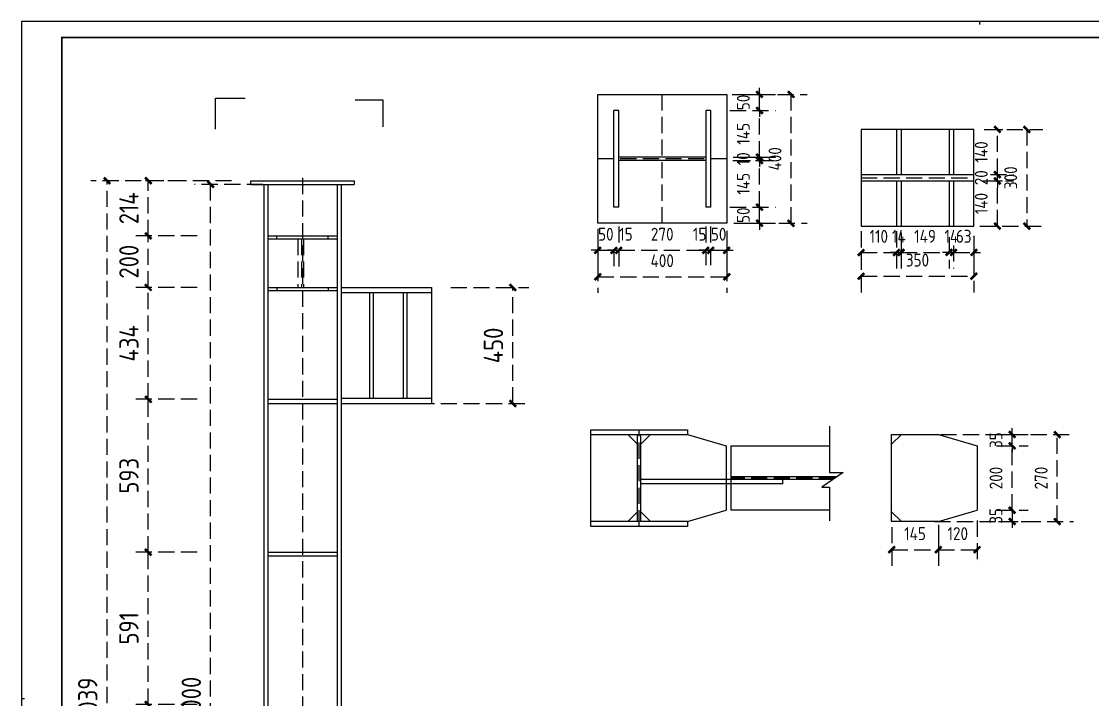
# Model space of a CAD drawing. Extents: x 1689 to 157754, y 6281 to 73826.
# Drawn here: x 128029 to 144639, y 17057 to 27581 of the extents above; entities that cross this region are included whole.
import ezdxf
from ezdxf.enums import TextEntityAlignment as Align

# ---------------------------------------------------------------- set-up
doc = ezdxf.new("R2010")
doc.units = 0
doc.header["$LTSCALE"] = 1000
doc.header["$MEASUREMENT"] = 0
doc.linetypes.add('DASH', pattern=[0.35, 0.25, -0.1])
doc.layers.add('PUB_TITLE', color=4, linetype='Continuous')
doc.styles.get("Standard").update_dxf_attribs({"font": 'gbenor.shx', "bigfont": 'gbcbig.shx'})
doc.dimstyles.get("Standard").update_dxf_attribs({"dimscale": 100, "dimtxt": 3.5, "dimasz": 1, "dimexe": 2.5, "dimexo": 3, "dimgap": 1.5, "dimtad": 1, "dimdec": 0, "dimzin": 0, "dimdsep": 46, "dimtxsty": 'Standard', "dimblk": 'ARCHTICK', "dimcen": 0.09, "dimadec": 0, "dimazin": 0, "dimtfac": 1, "dimtdec": 0, "dimtix": 1, "dimtmove": 2, "dimatfit": 3, "dimfxl": 1, "dimtolj": 1, "dimtzin": 0, "dimarcsym": 0})

# ---------------------------------------------------------------- blocks, each defined once
blk = doc.blocks.new('$titleblk$00000167')
for p, q in [((-594.5, 839), (-594.5, 841)), ((-1187, 420.5), (-1189, 420.5))]:
    blk.add_line(p, q)
blk.add_lwpolyline([(-1189, 0), (0, 0), (0, 841), (-1189, 841)], close=True)
at = {"const_width": 1}
blk.add_lwpolyline([(-1164, 10), (-10, 10), (-10, 831), (-1164, 831)], close=True, dxfattribs=at)
at = {"flags": 4}
for tag, p in [('(扩展图名)', (-62.12, 184.1)), ('图名', (-62.12, 180.13)), ('日期', (-62.12, 172.03)), ('图号', (-62.12, 163.99)), ('比例', (-62.12, 156)), ('子项', (-59.56, 82.07)), ('工程名称', (-59.24, 70.19)), ('设计号', (-36.91, 28.62))]:
    blk.add_attdef(tag, text='', height=3.5, dxfattribs=at).set_placement(p, align=Align.CENTER)
for tag, p in [('设计人', (-64.84, 148.13)), ('负责人', (-64.71, 140.27)), ('主持人', (-64.73, 132.26)), ('校对人', (-64.28, 124.4)), ('审核人', (-63.96, 116.15)), ('审定人', (-64.16, 107.95)), ('所长', (-64.16, 99.76))]:
    blk.add_attdef(tag, p, '', height=3.5)
blk = doc.blocks.new('_ArchTick')
at = {"color": 0, "linetype": 'ByBlock', "const_width": 0.4}
blk.add_lwpolyline([(-0.5, -0.5), (0.5, 0.5)], dxfattribs=at)
blk = doc.blocks.new('*D45')
at = {"color": 0, "linetype": 'DASH', "lineweight": -2}
for p, q in [((134688, 23453), (135899, 23453)), ((135649, 21653), (135649, 23453)), ((133133, 21653), (135899, 21653))]:
    blk.add_line(p, q, dxfattribs=at)
at = {"layer": 'Defpoints', "color": 0}
for p in [(134388, 23453), (135649, 23453), (132833, 21653)]:
    blk.add_point(p, dxfattribs=at)
at = {"color": 0, "lineweight": -2, "xscale": 100, "yscale": 100, "zscale": 100}
for p, rotation in [((135649, 23453), 90), ((135649, 21653), 270)]:
    blk.add_blockref('_ArchTick', p, dxfattribs=dict(at, rotation=rotation))
at = {"color": 0, "insert": (135349, 22553), "char_height": 300, "attachment_point": 5, "rotation": 90}
blk.add_mtext('\\A1;450', dxfattribs=at)
blk = doc.blocks.new('*D27')
at = {"color": 0, "linetype": 'DASH', "lineweight": -2}
for p, q in [((136966, 24365), (136966, 23779)), ((136966, 24029), (136866, 24029)), ((136966, 24029), (137216, 24029)), ((137216, 24031), (137216, 23779)), ((137216, 24029), (137316, 24029))]:
    blk.add_line(p, q, dxfattribs=at)
at = {"layer": 'Defpoints', "color": 0}
for p in [(136966, 24665), (137216, 24331), (137216, 24029)]:
    blk.add_point(p, dxfattribs=at)
at = {"color": 0, "lineweight": -2, "xscale": 100, "yscale": 100, "zscale": 100}
blk.add_blockref('_ArchTick', (136966, 24029), dxfattribs=at)
at = {"color": 0, "lineweight": -2, "xscale": 100, "yscale": 100, "zscale": 100, "rotation": 180}
blk.add_blockref('_ArchTick', (137216, 24029), dxfattribs=at)
at = {"color": 0, "insert": (137091, 24279), "char_height": 200, "attachment_point": 5}
blk.add_mtext('\\A1;50', dxfattribs=at)
blk = doc.blocks.new('*D28')
at = {"color": 0, "linetype": 'DASH', "lineweight": -2}
for p, q in [((137216, 24029), (137116, 24029)), ((137216, 24031), (137216, 23779)), ((137216, 24029), (137291, 24029)), ((137291, 24029), (137291, 23779)), ((137291, 24029), (137391, 24029))]:
    blk.add_line(p, q, dxfattribs=at)
at = {"layer": 'Defpoints', "color": 0}
for p in [(137216, 24331), (137291, 24329), (137291, 24029)]:
    blk.add_point(p, dxfattribs=at)
at = {"color": 0, "lineweight": -2, "xscale": 100, "yscale": 100, "zscale": 100}
blk.add_blockref('_ArchTick', (137216, 24029), dxfattribs=at)
at = {"color": 0, "lineweight": -2, "xscale": 100, "yscale": 100, "zscale": 100, "rotation": 180}
blk.add_blockref('_ArchTick', (137291, 24029), dxfattribs=at)
at = {"color": 0, "insert": (137403, 24279), "char_height": 200, "attachment_point": 5}
blk.add_mtext('\\A1;15', dxfattribs=at)
blk = doc.blocks.new('*D47')
at = {"color": 0, "linetype": 'DASH', "lineweight": -2}
for p, q in [((137291, 24399), (137291, 23779)), ((138641, 24399), (138641, 23779)), ((137291, 24029), (138641, 24029))]:
    blk.add_line(p, q, dxfattribs=at)
at = {"layer": 'Defpoints', "color": 0}
for p in [(137291, 24699), (138641, 24699), (138641, 24029)]:
    blk.add_point(p, dxfattribs=at)
at = {"color": 0, "lineweight": -2, "xscale": 100, "yscale": 100, "zscale": 100, "rotation": 180}
blk.add_blockref('_ArchTick', (137291, 24029), dxfattribs=at)
at = {"color": 0, "lineweight": -2, "xscale": 100, "yscale": 100, "zscale": 100}
blk.add_blockref('_ArchTick', (138641, 24029), dxfattribs=at)
at = {"color": 0, "insert": (137966, 24279), "char_height": 200, "attachment_point": 5}
blk.add_mtext('\\A1;270', dxfattribs=at)
blk = doc.blocks.new('*D48')
at = {"color": 0, "linetype": 'DASH', "lineweight": -2}
for p, q in [((138641, 24399), (138641, 23779)), ((138716, 24399), (138716, 23779)), ((138641, 24029), (138541, 24029)), ((138641, 24029), (138716, 24029)), ((138716, 24029), (138816, 24029))]:
    blk.add_line(p, q, dxfattribs=at)
at = {"layer": 'Defpoints', "color": 0}
for p in [(138641, 24699), (138716, 24699), (138716, 24029)]:
    blk.add_point(p, dxfattribs=at)
at = {"color": 0, "lineweight": -2, "xscale": 100, "yscale": 100, "zscale": 100}
blk.add_blockref('_ArchTick', (138641, 24029), dxfattribs=at)
at = {"color": 0, "lineweight": -2, "xscale": 100, "yscale": 100, "zscale": 100, "rotation": 180}
blk.add_blockref('_ArchTick', (138716, 24029), dxfattribs=at)
at = {"color": 0, "insert": (138546, 24279), "char_height": 200, "attachment_point": 5}
blk.add_mtext('\\A1;15', dxfattribs=at)
blk = doc.blocks.new('*D49')
at = {"color": 0, "linetype": 'DASH', "lineweight": -2}
for p, q in [((138716, 24399), (138716, 23779)), ((138966, 24331), (138966, 23779)), ((138716, 24029), (138616, 24029)), ((138716, 24029), (138966, 24029)), ((138966, 24029), (139066, 24029))]:
    blk.add_line(p, q, dxfattribs=at)
at = {"layer": 'Defpoints', "color": 0}
for p in [(138716, 24699), (138966, 24631), (138966, 24029)]:
    blk.add_point(p, dxfattribs=at)
at = {"color": 0, "lineweight": -2, "xscale": 100, "yscale": 100, "zscale": 100}
blk.add_blockref('_ArchTick', (138716, 24029), dxfattribs=at)
at = {"color": 0, "lineweight": -2, "xscale": 100, "yscale": 100, "zscale": 100, "rotation": 180}
blk.add_blockref('_ArchTick', (138966, 24029), dxfattribs=at)
at = {"color": 0, "insert": (138841, 24279), "char_height": 200, "attachment_point": 5}
blk.add_mtext('\\A1;50', dxfattribs=at)
blk = doc.blocks.new('*D50')
at = {"color": 0, "linetype": 'DASH', "lineweight": -2}
for p, q in [((136966, 24149), (136966, 23368)), ((138966, 24149), (138966, 23368)), ((136966, 23618), (138966, 23618))]:
    blk.add_line(p, q, dxfattribs=at)
at = {"layer": 'Defpoints', "color": 0}
for p in [(136966, 24449), (138966, 24449), (138966, 23618)]:
    blk.add_point(p, dxfattribs=at)
at = {"color": 0, "lineweight": -2, "xscale": 100, "yscale": 100, "zscale": 100, "rotation": 180}
blk.add_blockref('_ArchTick', (136966, 23618), dxfattribs=at)
at = {"color": 0, "lineweight": -2, "xscale": 100, "yscale": 100, "zscale": 100}
blk.add_blockref('_ArchTick', (138966, 23618), dxfattribs=at)
at = {"color": 0, "insert": (137966, 23868), "char_height": 200, "attachment_point": 5}
blk.add_mtext('\\A1;400', dxfattribs=at)
blk = doc.blocks.new('*D51')
at = {"color": 0, "linetype": 'DASH', "lineweight": -2}
for p, q in [((141049, 24325), (141049, 23745)), ((141599, 24325), (141599, 23745)), ((141049, 23995), (141599, 23995))]:
    blk.add_line(p, q, dxfattribs=at)
at = {"layer": 'Defpoints', "color": 0}
for p in [(141049, 24625), (141599, 24625), (141599, 23995)]:
    blk.add_point(p, dxfattribs=at)
at = {"color": 0, "lineweight": -2, "xscale": 100, "yscale": 100, "zscale": 100, "rotation": 180}
blk.add_blockref('_ArchTick', (141049, 23995), dxfattribs=at)
at = {"color": 0, "lineweight": -2, "xscale": 100, "yscale": 100, "zscale": 100}
blk.add_blockref('_ArchTick', (141599, 23995), dxfattribs=at)
at = {"color": 0, "insert": (141324, 24245), "char_height": 200, "attachment_point": 5}
blk.add_mtext('\\A1;110', dxfattribs=at)
blk = doc.blocks.new('*D52')
at = {"color": 0, "linetype": 'DASH', "lineweight": -2}
for p, q in [((141599, 24325), (141599, 23745)), ((141669, 24299), (141669, 23745)), ((141599, 23995), (141499, 23995)), ((141599, 23995), (141669, 23995)), ((141669, 23995), (141769, 23995))]:
    blk.add_line(p, q, dxfattribs=at)
at = {"layer": 'Defpoints', "color": 0}
for p in [(141599, 24625), (141669, 24599), (141669, 23995)]:
    blk.add_point(p, dxfattribs=at)
at = {"color": 0, "lineweight": -2, "xscale": 100, "yscale": 100, "zscale": 100}
blk.add_blockref('_ArchTick', (141599, 23995), dxfattribs=at)
at = {"color": 0, "lineweight": -2, "xscale": 100, "yscale": 100, "zscale": 100, "rotation": 180}
blk.add_blockref('_ArchTick', (141669, 23995), dxfattribs=at)
at = {"color": 0, "insert": (141634, 24245), "char_height": 200, "attachment_point": 5}
blk.add_mtext('\\A1;14', dxfattribs=at)
blk = doc.blocks.new('*D29')
at = {"color": 0, "linetype": 'DASH', "lineweight": -2}
for p, q in [((141049, 24325), (141049, 23377)), ((142799, 24254), (142799, 23377)), ((141049, 23627), (142799, 23627))]:
    blk.add_line(p, q, dxfattribs=at)
at = {"layer": 'Defpoints', "color": 0}
for p in [(141049, 24625), (142799, 24554), (142799, 23627)]:
    blk.add_point(p, dxfattribs=at)
at = {"color": 0, "lineweight": -2, "xscale": 100, "yscale": 100, "zscale": 100, "rotation": 180}
blk.add_blockref('_ArchTick', (141049, 23627), dxfattribs=at)
at = {"color": 0, "lineweight": -2, "xscale": 100, "yscale": 100, "zscale": 100}
blk.add_blockref('_ArchTick', (142799, 23627), dxfattribs=at)
at = {"color": 0, "insert": (141924, 23877), "char_height": 200, "attachment_point": 5}
blk.add_mtext('\\A1;350', dxfattribs=at)
blk = doc.blocks.new('*D30')
at = {"color": 0, "linetype": 'DASH', "lineweight": -2}
for p, q in [((142992, 25105), (143413, 25105)), ((143163, 24405), (143163, 25105)), ((142890, 24405), (143413, 24405))]:
    blk.add_line(p, q, dxfattribs=at)
at = {"layer": 'Defpoints', "color": 0}
for p in [(142692, 25105), (143163, 25105), (142590, 24405)]:
    blk.add_point(p, dxfattribs=at)
at = {"color": 0, "lineweight": -2, "xscale": 100, "yscale": 100, "zscale": 100}
for p, rotation in [((143163, 25105), 90), ((143163, 24405), 270)]:
    blk.add_blockref('_ArchTick', p, dxfattribs=dict(at, rotation=rotation))
at = {"color": 0, "insert": (142913, 24755), "char_height": 200, "attachment_point": 5, "rotation": 90}
blk.add_mtext('\\A1;140', dxfattribs=at)
blk = doc.blocks.new('*D53')
at = {"color": 0, "linetype": 'DASH', "lineweight": -2}
for p, q in [((143163, 25205), (143163, 25305)), ((142938, 25105), (143413, 25105)), ((143055, 25205), (143413, 25205)), ((143163, 25105), (143163, 25205)), ((143163, 25105), (143163, 25005))]:
    blk.add_line(p, q, dxfattribs=at)
at = {"layer": 'Defpoints', "color": 0}
for p in [(142638, 25105), (142755, 25205), (143163, 25205)]:
    blk.add_point(p, dxfattribs=at)
at = {"color": 0, "lineweight": -2, "xscale": 100, "yscale": 100, "zscale": 100}
for p, rotation in [((143163, 25205), 270), ((143163, 25105), 90)]:
    blk.add_blockref('_ArchTick', p, dxfattribs=dict(at, rotation=rotation))
at = {"color": 0, "insert": (142913, 25155), "char_height": 200, "attachment_point": 5, "rotation": 90}
blk.add_mtext('\\A1;20', dxfattribs=at)
blk = doc.blocks.new('*D54')
at = {"color": 0, "linetype": 'DASH', "lineweight": -2}
for p, q in [((143000, 25905), (143413, 25905)), ((143163, 25205), (143163, 25905)), ((143055, 25205), (143413, 25205))]:
    blk.add_line(p, q, dxfattribs=at)
at = {"layer": 'Defpoints', "color": 0}
for p in [(142700, 25905), (143163, 25905), (142755, 25205)]:
    blk.add_point(p, dxfattribs=at)
at = {"color": 0, "lineweight": -2, "xscale": 100, "yscale": 100, "zscale": 100}
for p, rotation in [((143163, 25905), 90), ((143163, 25205), 270)]:
    blk.add_blockref('_ArchTick', p, dxfattribs=dict(at, rotation=rotation))
at = {"color": 0, "insert": (142913, 25555), "char_height": 200, "attachment_point": 5, "rotation": 90}
blk.add_mtext('\\A1;140', dxfattribs=at)
blk = doc.blocks.new('*D31')
at = {"color": 0, "linetype": 'DASH', "lineweight": -2}
for p, q in [((142959, 25905), (143870, 25905)), ((143620, 25905), (143620, 24405)), ((142890, 24405), (143870, 24405))]:
    blk.add_line(p, q, dxfattribs=at)
at = {"layer": 'Defpoints', "color": 0}
for p in [(142659, 25905), (142590, 24405), (143620, 24405)]:
    blk.add_point(p, dxfattribs=at)
at = {"color": 0, "lineweight": -2, "xscale": 100, "yscale": 100, "zscale": 100}
for p, rotation in [((143620, 25905), 90), ((143620, 24405), 270)]:
    blk.add_blockref('_ArchTick', p, dxfattribs=dict(at, rotation=rotation))
at = {"color": 0, "insert": (143370, 25155), "char_height": 200, "attachment_point": 5, "rotation": 90}
blk.add_mtext('\\A1;300', dxfattribs=at)
blk = doc.blocks.new('*D55')
at = {"color": 0, "linetype": 'DASH', "lineweight": -2}
for p, q in [((139474, 24699), (139474, 24799)), ((139016, 24699), (139724, 24699)), ((139474, 24449), (139474, 24699)), ((139167, 24449), (139724, 24449)), ((139474, 24449), (139474, 24349))]:
    blk.add_line(p, q, dxfattribs=at)
at = {"layer": 'Defpoints', "color": 0}
for p in [(138716, 24699), (139474, 24699), (138867, 24449)]:
    blk.add_point(p, dxfattribs=at)
at = {"color": 0, "lineweight": -2, "xscale": 100, "yscale": 100, "zscale": 100}
for p, rotation in [((139474, 24699), 270), ((139474, 24449), 90)]:
    blk.add_blockref('_ArchTick', p, dxfattribs=dict(at, rotation=rotation))
at = {"color": 0, "insert": (139224, 24574), "char_height": 200, "attachment_point": 5, "rotation": 90}
blk.add_mtext('\\A1;50', dxfattribs=at)
blk = doc.blocks.new('*D56')
at = {"color": 0, "linetype": 'DASH', "lineweight": -2}
for p, q in [((139060, 25424), (139724, 25424)), ((139474, 24699), (139474, 25424)), ((139016, 24699), (139724, 24699))]:
    blk.add_line(p, q, dxfattribs=at)
at = {"layer": 'Defpoints', "color": 0}
for p in [(138760, 25424), (139474, 25424), (138716, 24699)]:
    blk.add_point(p, dxfattribs=at)
at = {"color": 0, "lineweight": -2, "xscale": 100, "yscale": 100, "zscale": 100}
for p, rotation in [((139474, 25424), 90), ((139474, 24699), 270)]:
    blk.add_blockref('_ArchTick', p, dxfattribs=dict(at, rotation=rotation))
at = {"color": 0, "insert": (139224, 25062), "char_height": 200, "attachment_point": 5, "rotation": 90}
blk.add_mtext('\\A1;145', dxfattribs=at)
blk = doc.blocks.new('*D32')
at = {"color": 0, "linetype": 'DASH', "lineweight": -2}
for p, q in [((139086, 25424), (139724, 25424)), ((139172, 25474), (139724, 25474)), ((139474, 25474), (139474, 25574)), ((139474, 25424), (139474, 25474)), ((139474, 25424), (139474, 25324))]:
    blk.add_line(p, q, dxfattribs=at)
at = {"layer": 'Defpoints', "color": 0}
for p in [(138786, 25424), (138872, 25474), (139474, 25474)]:
    blk.add_point(p, dxfattribs=at)
at = {"color": 0, "lineweight": -2, "xscale": 100, "yscale": 100, "zscale": 100}
for p, rotation in [((139474, 25474), 270), ((139474, 25424), 90)]:
    blk.add_blockref('_ArchTick', p, dxfattribs=dict(at, rotation=rotation))
at = {"color": 0, "insert": (139224, 25449), "char_height": 200, "attachment_point": 5, "rotation": 90}
blk.add_mtext('\\A1;10', dxfattribs=at)
blk = doc.blocks.new('*D57')
at = {"color": 0, "linetype": 'DASH', "lineweight": -2}
for p, q in [((139016, 26199), (139724, 26199)), ((139474, 25474), (139474, 26199)), ((139066, 25474), (139724, 25474))]:
    blk.add_line(p, q, dxfattribs=at)
at = {"layer": 'Defpoints', "color": 0}
for p in [(138716, 26199), (139474, 26199), (138766, 25474)]:
    blk.add_point(p, dxfattribs=at)
at = {"color": 0, "lineweight": -2, "xscale": 100, "yscale": 100, "zscale": 100}
for p, rotation in [((139474, 26199), 90), ((139474, 25474), 270)]:
    blk.add_blockref('_ArchTick', p, dxfattribs=dict(at, rotation=rotation))
at = {"color": 0, "insert": (139224, 25837), "char_height": 200, "attachment_point": 5, "rotation": 90}
blk.add_mtext('\\A1;145', dxfattribs=at)
blk = doc.blocks.new('*D58')
at = {"color": 0, "linetype": 'DASH', "lineweight": -2}
for p, q in [((139201, 26449), (139724, 26449)), ((139474, 26449), (139474, 26549)), ((139474, 26199), (139474, 26449)), ((139016, 26199), (139724, 26199)), ((139474, 26199), (139474, 26099))]:
    blk.add_line(p, q, dxfattribs=at)
at = {"layer": 'Defpoints', "color": 0}
for p in [(138901, 26449), (139474, 26449), (138716, 26199)]:
    blk.add_point(p, dxfattribs=at)
at = {"color": 0, "lineweight": -2, "xscale": 100, "yscale": 100, "zscale": 100}
for p, rotation in [((139474, 26449), 270), ((139474, 26199), 90)]:
    blk.add_blockref('_ArchTick', p, dxfattribs=dict(at, rotation=rotation))
at = {"color": 0, "insert": (139224, 26324), "char_height": 200, "attachment_point": 5, "rotation": 90}
blk.add_mtext('\\A1;50', dxfattribs=at)
blk = doc.blocks.new('*D33')
at = {"color": 0, "linetype": 'DASH', "lineweight": -2}
for p, q in [((139053, 26449), (140214, 26449)), ((139964, 24449), (139964, 26449)), ((139074, 24449), (140214, 24449))]:
    blk.add_line(p, q, dxfattribs=at)
at = {"layer": 'Defpoints', "color": 0}
for p in [(138753, 26449), (139964, 26449), (138774, 24449)]:
    blk.add_point(p, dxfattribs=at)
at = {"color": 0, "lineweight": -2, "xscale": 100, "yscale": 100, "zscale": 100}
for p, rotation in [((139964, 26449), 90), ((139964, 24449), 270)]:
    blk.add_blockref('_ArchTick', p, dxfattribs=dict(at, rotation=rotation))
at = {"color": 0, "insert": (139714, 25449), "char_height": 200, "attachment_point": 5, "rotation": 90}
blk.add_mtext('\\A1;400', dxfattribs=at)
blk = doc.blocks.new('*D40')
at = {"color": 0, "linetype": 'DASH', "lineweight": -2}
for p, q in [((142249, 19771), (142249, 19133)), ((141524, 19733), (141524, 19133)), ((141524, 19383), (142249, 19383))]:
    blk.add_line(p, q, dxfattribs=at)
at = {"layer": 'Defpoints', "color": 0}
for p in [(141524, 20033), (142249, 20071), (142249, 19383)]:
    blk.add_point(p, dxfattribs=at)
at = {"color": 0, "lineweight": -2, "xscale": 100, "yscale": 100, "zscale": 100, "rotation": 180}
blk.add_blockref('_ArchTick', (141524, 19383), dxfattribs=at)
at = {"color": 0, "lineweight": -2, "xscale": 100, "yscale": 100, "zscale": 100}
blk.add_blockref('_ArchTick', (142249, 19383), dxfattribs=at)
at = {"color": 0, "insert": (141886, 19633), "char_height": 200, "attachment_point": 5}
blk.add_mtext('\\A1;145', dxfattribs=at)
blk = doc.blocks.new('*D41')
at = {"color": 0, "linetype": 'DASH', "lineweight": -2}
for p, q in [((142849, 19834), (142849, 19133)), ((142249, 19660), (142249, 19133)), ((142249, 19383), (142849, 19383))]:
    blk.add_line(p, q, dxfattribs=at)
at = {"layer": 'Defpoints', "color": 0}
for p in [(142849, 20134), (142249, 19960), (142849, 19383)]:
    blk.add_point(p, dxfattribs=at)
at = {"color": 0, "lineweight": -2, "xscale": 100, "yscale": 100, "zscale": 100, "rotation": 180}
blk.add_blockref('_ArchTick', (142249, 19383), dxfattribs=at)
at = {"color": 0, "lineweight": -2, "xscale": 100, "yscale": 100, "zscale": 100}
blk.add_blockref('_ArchTick', (142849, 19383), dxfattribs=at)
at = {"color": 0, "insert": (142549, 19633), "char_height": 200, "attachment_point": 5}
blk.add_mtext('\\A1;120', dxfattribs=at)
blk = doc.blocks.new('*D68')
at = {"color": 0, "linetype": 'DASH', "lineweight": -2}
for p, q in [((143149, 20995), (143642, 20995)), ((143392, 19995), (143392, 20995)), ((143149, 19995), (143642, 19995))]:
    blk.add_line(p, q, dxfattribs=at)
at = {"layer": 'Defpoints', "color": 0}
for p in [(142849, 20995), (143392, 20995), (142849, 19995)]:
    blk.add_point(p, dxfattribs=at)
at = {"color": 0, "lineweight": -2, "xscale": 100, "yscale": 100, "zscale": 100}
for p, rotation in [((143392, 20995), 90), ((143392, 19995), 270)]:
    blk.add_blockref('_ArchTick', p, dxfattribs=dict(at, rotation=rotation))
at = {"color": 0, "insert": (143142, 20495), "char_height": 200, "attachment_point": 5, "rotation": 90}
blk.add_mtext('\\A1;200', dxfattribs=at)
blk = doc.blocks.new('*D69')
at = {"color": 0, "linetype": 'DASH', "lineweight": -2}
for p, q in [((143392, 21170), (143392, 21270)), ((143119, 21170), (143642, 21170)), ((143392, 20995), (143392, 21170)), ((143149, 20995), (143642, 20995)), ((143392, 20995), (143392, 20895))]:
    blk.add_line(p, q, dxfattribs=at)
at = {"layer": 'Defpoints', "color": 0}
for p in [(142819, 21170), (143392, 21170), (142849, 20995)]:
    blk.add_point(p, dxfattribs=at)
at = {"color": 0, "lineweight": -2, "xscale": 100, "yscale": 100, "zscale": 100}
for p, rotation in [((143392, 21170), 270), ((143392, 20995), 90)]:
    blk.add_blockref('_ArchTick', p, dxfattribs=dict(at, rotation=rotation))
at = {"color": 0, "insert": (143142, 21083), "char_height": 200, "attachment_point": 5, "rotation": 90}
blk.add_mtext('\\A1;35', dxfattribs=at)
blk = doc.blocks.new('*D70')
at = {"color": 0, "linetype": 'DASH', "lineweight": -2}
for p, q in [((141669, 24188), (141669, 23747)), ((142414, 24231), (142414, 23747)), ((141669, 23997), (142414, 23997))]:
    blk.add_line(p, q, dxfattribs=at)
at = {"layer": 'Defpoints', "color": 0}
for p in [(141669, 24488), (142414, 24531), (142414, 23997)]:
    blk.add_point(p, dxfattribs=at)
at = {"color": 0, "lineweight": -2, "xscale": 100, "yscale": 100, "zscale": 100, "rotation": 180}
blk.add_blockref('_ArchTick', (141669, 23997), dxfattribs=at)
at = {"color": 0, "lineweight": -2, "xscale": 100, "yscale": 100, "zscale": 100}
blk.add_blockref('_ArchTick', (142414, 23997), dxfattribs=at)
at = {"color": 0, "insert": (142042, 24247), "char_height": 200, "attachment_point": 5}
blk.add_mtext('\\A1;149', dxfattribs=at)
blk = doc.blocks.new('*D71')
at = {"color": 0, "linetype": 'DASH', "lineweight": -2}
for p, q in [((142414, 24231), (142414, 23747)), ((142484, 24105), (142484, 23747)), ((142414, 23997), (142314, 23997)), ((142414, 23997), (142484, 23997)), ((142484, 23997), (142584, 23997))]:
    blk.add_line(p, q, dxfattribs=at)
at = {"layer": 'Defpoints', "color": 0}
for p in [(142414, 24531), (142484, 24405), (142484, 23997)]:
    blk.add_point(p, dxfattribs=at)
at = {"color": 0, "lineweight": -2, "xscale": 100, "yscale": 100, "zscale": 100}
blk.add_blockref('_ArchTick', (142414, 23997), dxfattribs=at)
at = {"color": 0, "lineweight": -2, "xscale": 100, "yscale": 100, "zscale": 100, "rotation": 180}
blk.add_blockref('_ArchTick', (142484, 23997), dxfattribs=at)
at = {"color": 0, "insert": (142449, 24247), "char_height": 200, "attachment_point": 5}
blk.add_mtext('\\A1;14', dxfattribs=at)
blk = doc.blocks.new('*D72')
at = {"color": 0, "linetype": 'DASH', "lineweight": -2}
for p, q in [((142484, 24105), (142484, 23747)), ((142799, 24105), (142799, 23747)), ((142484, 23997), (142384, 23997)), ((142484, 23997), (142799, 23997)), ((142799, 23997), (142899, 23997))]:
    blk.add_line(p, q, dxfattribs=at)
at = {"layer": 'Defpoints', "color": 0}
for p in [(142484, 24405), (142799, 24405), (142799, 23997)]:
    blk.add_point(p, dxfattribs=at)
at = {"color": 0, "lineweight": -2, "xscale": 100, "yscale": 100, "zscale": 100}
blk.add_blockref('_ArchTick', (142484, 23997), dxfattribs=at)
at = {"color": 0, "lineweight": -2, "xscale": 100, "yscale": 100, "zscale": 100, "rotation": 180}
blk.add_blockref('_ArchTick', (142799, 23997), dxfattribs=at)
at = {"color": 0, "insert": (142642, 24247), "char_height": 200, "attachment_point": 5}
blk.add_mtext('\\A1;63', dxfattribs=at)
blk = doc.blocks.new('*D79')
at = {"color": 0, "linetype": 'DASH', "lineweight": -2}
for p, q in [((130752, 19345), (129746, 19345)), ((129996, 16981), (129996, 19345)), ((130752, 16981), (129746, 16981))]:
    blk.add_line(p, q, dxfattribs=at)
at = {"layer": 'Defpoints', "color": 0}
for p in [(129996, 19345), (131052, 19345), (131052, 16981)]:
    blk.add_point(p, dxfattribs=at)
at = {"color": 0, "lineweight": -2, "xscale": 100, "yscale": 100, "zscale": 100}
for p, rotation in [((129996, 19345), 90), ((129996, 16981), 270)]:
    blk.add_blockref('_ArchTick', p, dxfattribs=dict(at, rotation=rotation))
at = {"color": 0, "insert": (129696, 18163), "char_height": 300, "attachment_point": 5, "rotation": 90}
blk.add_mtext('\\A1;591', dxfattribs=at)
blk = doc.blocks.new('*D80')
at = {"color": 0, "linetype": 'DASH', "lineweight": -2}
for p, q in [((130752, 21717), (129746, 21717)), ((129996, 19345), (129996, 21717)), ((130752, 19345), (129746, 19345))]:
    blk.add_line(p, q, dxfattribs=at)
at = {"layer": 'Defpoints', "color": 0}
for p in [(129996, 21717), (131052, 21717), (131052, 19345)]:
    blk.add_point(p, dxfattribs=at)
at = {"color": 0, "lineweight": -2, "xscale": 100, "yscale": 100, "zscale": 100}
for p, rotation in [((129996, 21717), 90), ((129996, 19345), 270)]:
    blk.add_blockref('_ArchTick', p, dxfattribs=dict(at, rotation=rotation))
at = {"color": 0, "insert": (129696, 20531), "char_height": 300, "attachment_point": 5, "rotation": 90}
blk.add_mtext('\\A1;593', dxfattribs=at)
blk = doc.blocks.new('*D81')
at = {"color": 0, "linetype": 'DASH', "lineweight": -2}
for p, q in [((130752, 23453), (129746, 23453)), ((129996, 21717), (129996, 23453)), ((130752, 21717), (129746, 21717))]:
    blk.add_line(p, q, dxfattribs=at)
at = {"layer": 'Defpoints', "color": 0}
for p in [(129996, 23453), (131052, 23453), (131052, 21717)]:
    blk.add_point(p, dxfattribs=at)
at = {"color": 0, "lineweight": -2, "xscale": 100, "yscale": 100, "zscale": 100}
for p, rotation in [((129996, 23453), 90), ((129996, 21717), 270)]:
    blk.add_blockref('_ArchTick', p, dxfattribs=dict(at, rotation=rotation))
at = {"color": 0, "insert": (129696, 22585), "char_height": 300, "attachment_point": 5, "rotation": 90}
blk.add_mtext('\\A1;434', dxfattribs=at)
blk = doc.blocks.new('*D82')
at = {"color": 0, "linetype": 'DASH', "lineweight": -2}
for p, q in [((130752, 24253), (129746, 24253)), ((129996, 23453), (129996, 24253)), ((130752, 23453), (129746, 23453))]:
    blk.add_line(p, q, dxfattribs=at)
at = {"layer": 'Defpoints', "color": 0}
for p in [(129996, 24253), (131052, 24253), (131052, 23453)]:
    blk.add_point(p, dxfattribs=at)
at = {"color": 0, "lineweight": -2, "xscale": 100, "yscale": 100, "zscale": 100}
for p, rotation in [((129996, 24253), 90), ((129996, 23453), 270)]:
    blk.add_blockref('_ArchTick', p, dxfattribs=dict(at, rotation=rotation))
at = {"color": 0, "insert": (129696, 23853), "char_height": 300, "attachment_point": 5, "rotation": 90}
blk.add_mtext('\\A1;200', dxfattribs=at)
blk = doc.blocks.new('*D83')
at = {"color": 0, "linetype": 'DASH', "lineweight": -2}
for p, q in [((130552, 25109), (129746, 25109)), ((129996, 24253), (129996, 25109)), ((130752, 24253), (129746, 24253))]:
    blk.add_line(p, q, dxfattribs=at)
at = {"layer": 'Defpoints', "color": 0}
for p in [(129996, 25109), (130852, 25109), (131052, 24253)]:
    blk.add_point(p, dxfattribs=at)
at = {"color": 0, "lineweight": -2, "xscale": 100, "yscale": 100, "zscale": 100}
for p, rotation in [((129996, 25109), 90), ((129996, 24253), 270)]:
    blk.add_blockref('_ArchTick', p, dxfattribs=dict(at, rotation=rotation))
at = {"color": 0, "insert": (129696, 24681), "char_height": 300, "attachment_point": 5, "rotation": 90}
blk.add_mtext('\\A1;214', dxfattribs=at)
blk = doc.blocks.new('*D84')
at = {"color": 0, "linetype": 'DASH', "lineweight": -2}
for p, q in [((131288, 25109), (129107, 25109)), ((129357, 8953), (129357, 25109)), ((131466, 8953), (129107, 8953))]:
    blk.add_line(p, q, dxfattribs=at)
at = {"layer": 'Defpoints', "color": 0}
for p in [(129357, 25109), (131588, 25109), (131766, 8953)]:
    blk.add_point(p, dxfattribs=at)
at = {"color": 0, "lineweight": -2, "xscale": 100, "yscale": 100, "zscale": 100}
for p, rotation in [((129357, 25109), 90), ((129357, 8953), 270)]:
    blk.add_blockref('_ArchTick', p, dxfattribs=dict(at, rotation=rotation))
at = {"color": 0, "insert": (129057, 17031), "char_height": 300, "attachment_point": 5, "rotation": 90}
blk.add_mtext('\\A1;4039', dxfattribs=at)
blk = doc.blocks.new('*D85')
at = {"color": 0, "linetype": 'DASH', "lineweight": -2}
for p, q in [((131774, 25053), (130713, 25053)), ((130963, 9053), (130963, 25053)), ((131774, 9053), (130713, 9053))]:
    blk.add_line(p, q, dxfattribs=at)
at = {"layer": 'Defpoints', "color": 0}
for p in [(130963, 25053), (132074, 25053), (132074, 9053)]:
    blk.add_point(p, dxfattribs=at)
at = {"color": 0, "lineweight": -2, "xscale": 100, "yscale": 100, "zscale": 100}
for p, rotation in [((130963, 25053), 90), ((130963, 9053), 270)]:
    blk.add_blockref('_ArchTick', p, dxfattribs=dict(at, rotation=rotation))
at = {"color": 0, "insert": (130663, 17053), "char_height": 300, "attachment_point": 5, "rotation": 90}
blk.add_mtext('\\A1;4000', dxfattribs=at)
blk = doc.blocks.new('*D94')
at = {"color": 0, "linetype": 'DASH', "lineweight": -2}
for p, q in [((142279, 21170), (144342, 21170)), ((144092, 19820), (144092, 21170)), ((142186, 19820), (144342, 19820))]:
    blk.add_line(p, q, dxfattribs=at)
at = {"layer": 'Defpoints', "color": 0}
for p in [(141979, 21170), (144092, 21170), (141886, 19820)]:
    blk.add_point(p, dxfattribs=at)
at = {"color": 0, "lineweight": -2, "xscale": 100, "yscale": 100, "zscale": 100}
for p, rotation in [((144092, 21170), 90), ((144092, 19820), 270)]:
    blk.add_blockref('_ArchTick', p, dxfattribs=dict(at, rotation=rotation))
at = {"color": 0, "insert": (143842, 20495), "char_height": 200, "attachment_point": 5, "rotation": 90}
blk.add_mtext('\\A1;270', dxfattribs=at)
blk = doc.blocks.new('*D95')
at = {"color": 0, "linetype": 'DASH', "lineweight": -2}
for p, q in [((143149, 19995), (143641, 19995)), ((143391, 19995), (143391, 20095)), ((143391, 19995), (143391, 19820)), ((143180, 19820), (143641, 19820)), ((143391, 19820), (143391, 19720))]:
    blk.add_line(p, q, dxfattribs=at)
at = {"layer": 'Defpoints', "color": 0}
for p in [(142849, 19995), (142880, 19820), (143391, 19820)]:
    blk.add_point(p, dxfattribs=at)
at = {"color": 0, "lineweight": -2, "xscale": 100, "yscale": 100, "zscale": 100}
for p, rotation in [((143391, 19995), 270), ((143391, 19820), 90)]:
    blk.add_blockref('_ArchTick', p, dxfattribs=dict(at, rotation=rotation))
at = {"color": 0, "insert": (143141, 19908), "char_height": 200, "attachment_point": 5, "rotation": 90}
blk.add_mtext('\\A1;35', dxfattribs=at)

msp = doc.modelspace()

# ---------------------------------------------------------------- linework, layer by layer
for p, q in [((136966.4, 26449.3), (138966.4, 26449.3)), ((136966.4, 24449.3), (136966.4, 26449.3)), ((138966.4, 26449.3), (138966.4, 24449.3)), ((131038.8, 25908.2), (131038.8, 26389.4)), ((131038.8, 26389.4), (131501, 26389.4)), ((133638.9, 26361.3), (133205.6, 26361.3)), ((133638.9, 25947.5), (133638.9, 26361.3)), ((137291.4, 26199.3), (137216.4, 26199.3)), ((137216.4, 24699.3), (137216.4, 26199.3)), ((137291.4, 24699.3), (137291.4, 26199.3)), ((138641.4, 26199.3), (138641.4, 24699.3)), ((138716.4, 26199.3), (138641.4, 26199.3)), ((138716.4, 26199.3), (138716.4, 24699.3)), ((142799.1, 25904.9), (141049.1, 25904.9)), ((141049.1, 25904.9), (141049.1, 24404.9)), ((141599.1, 25904.9), (141599.1, 25204.9)), ((141669.1, 25904.9), (141669.1, 25204.9)), ((142414.1, 25904.9), (142414.1, 25204.9)), ((142484.1, 25904.9), (142484.1, 25204.9)), ((142799.1, 24404.9), (142799.1, 25904.9)), ((138641.4, 25474.3), (137291.4, 25474.3)), ((138641.4, 25424.3), (137291.4, 25424.3)), ((131587.6, 25053), (131587.6, 25109)), ((131587.6, 25109), (133187.6, 25109)), ((133187.6, 25109), (133187.6, 25053)), ((141049.1, 25204.9), (142799.1, 25204.9)), ((141049.1, 25104.9), (142799.1, 25104.9)), ((141599.1, 25104.9), (141599.1, 24404.9)), ((141669.1, 25104.9), (141669.1, 24404.9)), ((142414.1, 25104.9), (142414.1, 24404.9)), ((142484.1, 25104.9), (142484.1, 24404.9)), ((131587.6, 25053), (133187.6, 25053)), ((131587.6, 25053), (133187.6, 25053)), ((131787.6, 25053), (131787.6, 9053)), ((131847.6, 25053), (131847.6, 9053)), ((132927.6, 25053), (132927.6, 9053)), ((132987.6, 25053), (132987.6, 9053)), ((137291.4, 24699.3), (137216.4, 24699.3)), ((138716.4, 24699.3), (138641.4, 24699.3)), ((138966.4, 24449.3), (136966.4, 24449.3)), ((131847.6, 24253), (132927.6, 24253)), ((131987.6, 24205), (131987.6, 24253)), ((132787.6, 24205), (132787.6, 24253)), ((141049.1, 24404.9), (142799.1, 24404.9)), ((131847.6, 24205), (132927.6, 24205)), ((132387.6, 24205), (132787.6, 24205)), ((131847.6, 23453), (132927.6, 23453)), ((131847.6, 23453), (132927.6, 23453)), ((131987.6, 23453), (131987.6, 23405)), ((132387.6, 23453), (132787.6, 23453)), ((132387.6, 23453), (132787.6, 23453)), ((132787.6, 23453), (132787.6, 23405)), ((132987.6, 23453), (134387.6, 23453)), ((134387.6, 23453), (134387.6, 21653)), ((131847.6, 23405), (132927.6, 23405)), ((132987.6, 23373), (134387.6, 23373)), ((133427.6, 23373), (133427.6, 21733)), ((133483.6, 23373), (133483.6, 21733)), ((133947.6, 23373), (133947.6, 21733)), ((133947.6, 23373), (133947.6, 21733)), ((134003.6, 23373), (134003.6, 21733)), ((131847.6, 21717), (132927.6, 21717)), ((131847.6, 21653), (132927.6, 21653)), ((132987.6, 21733), (134387.6, 21733)), ((132987.6, 21653), (134387.6, 21653)), ((140558.3, 21300.7), (140558.3, 20581.1)), ((136857.3, 21245.1), (138357.3, 21245.1)), ((136857.3, 19745.1), (136857.3, 21245.1)), ((136857.3, 21170.1), (138357.3, 21170.1)), ((137432.3, 21170.1), (137582.3, 21020.1)), ((137582.3, 19820.1), (137582.3, 21170.1)), ((137632.3, 19820.1), (137632.3, 21170.1)), ((137632.3, 21020.1), (137782.3, 21170.1)), ((138357.3, 21245.1), (138357.3, 21170.1)), ((138357.3, 21170.1), (138957.3, 20995.1)), ((141523.9, 21170.1), (142248.9, 21170.1)), ((141523.9, 19820.1), (141523.9, 21170.1)), ((141523.9, 21020.1), (141673.9, 21170.1)), ((142248.9, 21170.1), (142848.9, 20995.1)), ((138957.3, 20995.1), (138957.3, 19995.1)), ((139032.3, 20995.1), (140558.3, 20995.1)), ((139032.3, 20995.1), (139032.3, 19995.1)), ((142848.9, 20995.1), (142848.9, 19995.1)), ((140615.6, 20475.1), (137632.3, 20475.1)), ((140673.8, 20515.1), (139032.3, 20515.1)), ((139832.3, 20475.1), (139032.3, 20475.1)), ((139832.3, 20475.1), (139832.3, 20435.1)), ((139832.3, 20475.1), (139832.3, 20405.1)), ((140769.7, 20581.1), (140442.3, 20355.9)), ((140558.3, 20581.1), (140769.7, 20581.1)), ((139832.3, 20405.1), (137632.3, 20405.1)), ((140442.3, 20355.9), (140558.3, 20355.9)), ((140558.3, 20355.9), (140558.3, 19830.9)), ((137432.3, 19820.1), (137582.3, 19970.1)), ((137782.3, 19820.1), (137632.3, 19970.1)), ((138357.3, 19820.1), (138957.3, 19995.1)), ((140558.3, 19995.1), (139032.3, 19995.1)), ((141673.9, 19820.1), (141523.9, 19970.1)), ((142248.9, 19820.1), (142848.9, 19995.1)), ((138357.3, 19820.1), (136857.3, 19820.1)), ((138357.3, 19820.1), (138357.3, 19745.1)), ((142248.9, 19820.1), (141523.9, 19820.1)), ((138357.3, 19745.1), (136857.3, 19745.1)), ((131847.6, 19345), (132927.6, 19345)), ((131847.6, 19289), (132927.6, 19289))]:
    msp.add_line(p, q)
at = {"color": 1, "linetype": 'DASH'}
for p, q in [((137966.4, 24449.3), (137966.4, 26449.3)), ((138966.4, 25449.3), (136966.4, 25449.3)), ((132387.6, 25153), (132387.6, 8953)), ((141049.1, 25154.9), (142799.1, 25154.9)), ((137607.3, 19745.1), (137607.3, 21245.1)), ((140644.7, 20495.1), (139032.3, 20495.1))]:
    msp.add_line(p, q, dxfattribs=at)
at = {"linetype": 'DASH'}
for p, q in [((132315.6, 24205), (132315.6, 23453)), ((132371.6, 24205), (132371.6, 23453)), ((132403.6, 24205), (132403.6, 23453))]:
    msp.add_line(p, q, dxfattribs=at)

# ---------------------------------------------------------------- block references
at = {"layer": 'PUB_TITLE', "xscale": 25, "yscale": 25, "zscale": 25}
msp.add_blockref('$titleblk$00000167', (157754.1, 6556.4), dxfattribs=at)

# ---------------------------------------------------------------- dimensions: what is measured, and where the dimension line sits
for base, p1, p2, override, picture, middle in [((139473.6, 26449.3), (138716.4, 26199.3), (138900.5, 26449.3), {"dimtxt": 2, "dimlfac": 0.2}, '*D58', (139223.6, 26324.3)), ((139964.3, 26449.3), (138774.1, 24449.3), (138753.4, 26449.3), {"dimtxt": 2, "dimlfac": 0.2}, '*D33', (139714.3, 25449.3)), ((139473.6, 26199.3), (138765.6, 25474.3), (138716.4, 26199.3), {"dimtxt": 2, "dimlfac": 0.2}, '*D57', (139223.6, 25836.8)), ((143620.1, 24404.9), (142658.8, 25904.9), (142589.7, 24404.9), {"dimtxt": 2, "dimlfac": 0.2}, '*D31', (143370.1, 25154.9)), ((143162.7, 25904.9), (142755.2, 25204.9), (142699.9, 25904.9), {"dimtxt": 2, "dimlfac": 0.2}, '*D54', (142912.7, 25554.9)), ((139473.6, 25474.3), (138785.8, 25424.3), (138872.4, 25474.3), {"dimtxt": 2, "dimlfac": 0.2}, '*D32', (139223.6, 25449.3)), ((139473.6, 25424.3), (138716.4, 24699.3), (138759.6, 25424.3), {"dimtxt": 2, "dimlfac": 0.2}, '*D56', (139223.6, 25061.8)), ((143162.7, 25204.9), (142638.3, 25104.9), (142755.2, 25204.9), {"dimtxt": 2, "dimlfac": 0.2}, '*D53', (142912.7, 25154.9)), ((129357.2, 25109), (131765.9, 8953), (131587.6, 25109), {"dimtxt": 3, "dimlfac": 0.25}, '*D84', (129057.2, 17031)), ((129996.1, 25109), (131052.2, 24253), (130852.2, 25109), {"dimtxt": 3, "dimlfac": 0.25}, '*D83', (129696.1, 24681)), ((130962.6, 25053), (132074, 9053), (132074, 25053), {"dimtxt": 3, "dimlfac": 0.25}, '*D85', (130662.6, 17053)), ((143162.7, 25104.9), (142589.7, 24404.9), (142692.4, 25104.9), {"dimtxt": 2, "dimlfac": 0.2}, '*D30', (142912.7, 24754.9)), ((139473.6, 24699.3), (138866.9, 24449.3), (138716.4, 24699.3), {"dimtxt": 2, "dimlfac": 0.2}, '*D55', (139223.6, 24574.3)), ((129996.1, 24253), (131052.2, 23453), (131052.2, 24253), {"dimtxt": 3, "dimlfac": 0.25}, '*D82', (129696.1, 23853)), ((129996.1, 23453), (131052.2, 21717), (131052.2, 23453), {"dimtxt": 3, "dimlfac": 0.25}, '*D81', (129696.1, 22585)), ((135649.2, 23453), (132832.9, 21653), (134387.6, 23453), {"dimtxt": 3, "dimlfac": 0.25}, '*D45', (135349.2, 22553)), ((129996.1, 21717), (131052.2, 19345), (131052.2, 21717), {"dimtxt": 3, "dimlfac": 0.25}, '*D80', (129696.1, 20531)), ((143391.7, 21170.1), (142848.9, 20995.1), (142819.1, 21170.1), {"dimtxt": 2, "dimlfac": 0.2}, '*D69', (143141.7, 21082.6)), ((144092.2, 21170.1), (141886.4, 19820.1), (141979.1, 21170.1), {"dimtxt": 2, "dimlfac": 0.2}, '*D94', (143842.2, 20495.1)), ((143391.7, 20995.1), (142848.9, 19995.1), (142848.9, 20995.1), {"dimtxt": 2, "dimlfac": 0.2}, '*D68', (143141.7, 20495.1)), ((143390.5, 19820.1), (142848.9, 19995.1), (142879.7, 19820.1), {"dimtxt": 2, "dimlfac": 0.2}, '*D95', (143140.5, 19907.6)), ((129996.1, 19345), (131052.2, 16981), (131052.2, 19345), {"dimtxt": 3, "dimlfac": 0.25}, '*D79', (129696.1, 18163))]:
    dim = msp.add_linear_dim(base=base, p1=p1, p2=p2, angle=90, dimstyle='Standard', override=override)
    dim.commit()
    dim.dimension.update_dxf_attribs({"geometry": picture, "text_midpoint": middle})
for base, p1, p2, picture, middle in [((137216.4, 24028.5), (136966.4, 24664.5), (137216.4, 24331.1), '*D27', (137091.4, 24278.5)), ((138641.4, 24028.5), (137291.4, 24699.3), (138641.4, 24699.3), '*D47', (137966.4, 24278.5)), ((138966.4, 24028.5), (138716.4, 24699.3), (138966.4, 24630.8), '*D49', (138841.4, 24278.5)), ((141599.1, 23994.6), (141049.1, 24625.1), (141599.1, 24625.1), '*D51', (141324.1, 24244.6)), ((142799.1, 23626.8), (141049.1, 24625.1), (142799.1, 24553.8), '*D29', (141924.1, 23876.8)), ((141669.1, 23994.6), (141599.1, 24625.1), (141669.1, 24599.1), '*D52', (141634.1, 24244.6)), ((138966.4, 23617.8), (136966.4, 24449.3), (138966.4, 24449.3), '*D50', (137966.4, 23867.8)), ((142414.1, 23996.6), (141669.1, 24488.4), (142414.1, 24530.7), '*D70', (142041.6, 24246.6)), ((142484.1, 23996.6), (142414.1, 24530.7), (142484.1, 24404.9), '*D71', (142449.1, 24246.6)), ((142799.1, 23996.6), (142484.1, 24404.9), (142799.1, 24404.9), '*D72', (142641.6, 24246.6)), ((142848.9, 19382.7), (142248.9, 19960.1), (142848.9, 20134.4), '*D41', (142548.9, 19632.7)), ((142248.9, 19382.7), (141523.9, 20032.8), (142248.9, 20070.6), '*D40', (141886.4, 19632.7))]:
    dim = msp.add_linear_dim(base=base, p1=p1, p2=p2, dimstyle='Standard', override={"dimtxt": 2, "dimlfac": 0.2})
    dim.commit()
    dim.dimension.update_dxf_attribs({"geometry": picture, "text_midpoint": middle})
for base, p1, p2, picture, middle in [((138716.4, 24028.5), (138641.4, 24699.3), (138716.4, 24699.3), '*D48', (138545.6, 24278.5)), ((137291.4, 24028.5), (137216.4, 24331.1), (137291.4, 24329.1), '*D28', (137402.7, 24278.5))]:
    dim = msp.add_linear_dim(base=base, p1=p1, p2=p2, dimstyle='Standard', override={"dimtxt": 2, "dimlfac": 0.2})
    dim.commit()
    dim.dimension.update_dxf_attribs({"geometry": picture, "text_midpoint": middle, "dimtype": 160})

doc.saveas('drawing.dxf')
